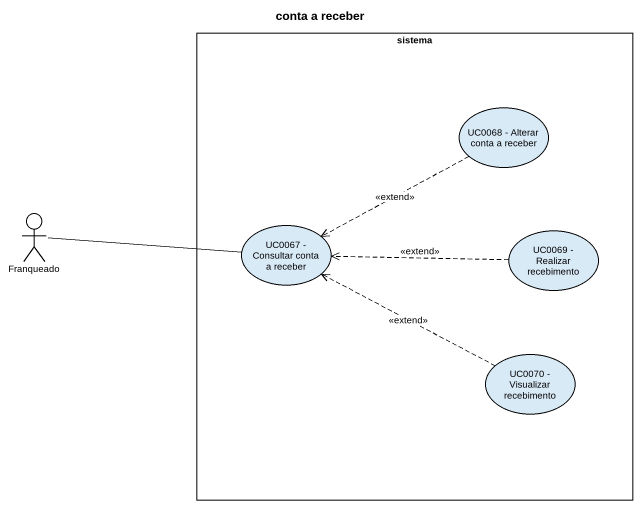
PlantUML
@startuml
title conta a receber
rectangle sistema {
  usecase "UC0068 - Alterar conta a receber" as UC0068_Alterar_conta_a
  usecase "UC0067 - Consultar conta a receber" as UC0067_Consultar_conta_a
  usecase "UC0069 - Realizar recebimento" as UC0069_Realizar_recebimento
  usecase "UC0070 - Visualizar recebimento" as UC0070_Visualizar
}
actor Franqueado
UC0068_Alterar_conta_a .left.> UC0067_Consultar_conta_a : <<extend>>
Franqueado -right- UC0067_Consultar_conta_a
UC0069_Realizar_recebimento .left.> UC0067_Consultar_conta_a : <<extend>>
UC0070_Visualizar .left.> UC0067_Consultar_conta_a : <<extend>>
@enduml
